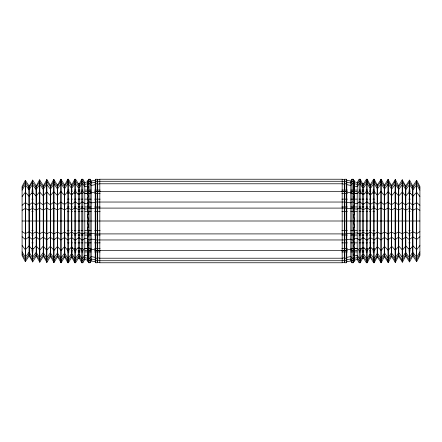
<?xml version="1.0" encoding="UTF-8"?>
<svg xmlns="http://www.w3.org/2000/svg" width="442" height="442" viewBox="0 0 442 442"><rect width="100%" height="100%" fill="white"/><g stroke="black" fill="none" stroke-linecap="round" stroke-linejoin="round"><path stroke-width="0.66" d="M419.9 196.524L416.668 192.264L412.944 196.204L409.298 192.104L405.574 196.044L402.469 191.955L398.745 195.889L395.098 191.789L391.64 195.734L388.269 191.64L384.54 195.579L380.899 191.474L377.44 195.419L374.175 191.463L373.672 191.463L370.341 195.265L367.197 191.463L366.435 191.463L363.595 194.701L362.55 194.541L360.213 191.463L359.197 191.463L357.208 193.734L354.661 193.353L353.23 191.463L351.959 191.463L350.815 192.767L346.777 192.16L346.252 191.463L344.721 191.463L344.423 191.806L342.18 191.463L99.82 191.463L97.577 191.806L97.279 191.463L95.748 191.463L95.223 192.16L91.185 192.767L90.041 191.463L88.77 191.463L87.339 189.369L88.129 186.264M353.871 255.736L354.661 252.631L353.23 250.537L351.959 250.537L350.815 249.233L346.777 249.84L346.252 250.537L344.721 250.537L344.423 250.194L342.18 250.537L99.82 250.537L97.577 250.194L97.279 250.537L95.748 250.537L95.223 249.84L91.185 249.233L90.041 250.537L88.77 250.537L87.339 248.647L84.792 248.266L82.803 250.537L81.787 250.537L79.45 247.459L78.405 247.299L75.565 250.537L74.803 250.537L71.659 246.735L68.328 250.537L67.825 250.537L64.56 246.581L61.101 250.526L57.46 246.421L54.001 250.365L50.36 246.266L46.631 250.205L43.255 246.111L39.802 250.056L36.156 245.951L32.432 249.89L29.056 245.796L25.332 249.736L22.1 245.476M84.792 182.441L84.792 259.559L82.803 262.769L81.787 262.769L79.45 258.415L79.45 183.585L81.787 179.231L82.803 179.231L84.792 182.441L87.339 181.9L88.77 179.231L90.041 179.231L91.185 181.076L91.185 260.924L90.041 262.769L88.77 262.769L87.339 260.1L87.339 181.9L88.77 179.745L87.339 183.811L84.792 184.331L82.803 181.275L81.787 181.275L79.45 185.413L78.405 185.629L75.565 181.275L74.803 181.275L71.93 186.375L68.328 181.275L67.825 181.275L64.56 186.596L60.83 181.297L57.46 186.806L53.731 181.507L50.631 187.01L46.902 181.712L43.255 187.226L39.531 181.933L36.156 187.441L32.432 182.143L29.056 187.651L25.332 182.353L22.1 188.082M357.208 259.559L357.208 182.441L359.197 179.231L360.213 179.231L362.55 183.585L362.55 258.415L360.213 262.769L359.197 262.769L357.208 259.559L354.661 260.1L353.23 262.769L351.959 262.769L350.815 260.924L350.815 181.076L351.959 179.231L353.23 179.231L354.661 181.9L354.661 260.1L353.23 262.255L354.661 258.189L357.208 257.669L359.197 260.725L360.213 260.725L362.55 256.587L363.595 256.371L366.435 260.725L367.197 260.725L370.07 255.625L373.672 260.725L374.175 260.725L377.44 255.404L380.899 260.708L384.269 255.2L387.999 260.498L391.369 254.99L395.369 260.277L398.474 254.78L402.198 260.078L405.844 254.559L409.298 259.863L412.944 254.349L416.668 259.647L419.9 253.918M419.9 188.082L416.668 182.353L412.944 187.651L409.298 182.137L405.844 187.441L402.469 181.933L398.474 187.22L395.098 181.712L391.64 187.016L387.999 181.502L384.54 186.806L380.899 181.292L377.44 186.596L374.175 181.275L373.672 181.275L370.341 186.386L367.197 181.275L366.435 181.275L363.595 185.629L362.55 185.413L360.213 181.275L359.197 181.275L357.208 184.331L354.661 183.811L353.23 181.275L351.959 181.275L350.815 183.032L346.777 182.209L346.252 181.275L344.721 181.275L344.423 181.734L342.18 181.275L99.82 181.275L97.577 181.734L97.279 181.275L95.748 181.275L95.223 182.209L91.185 183.032L90.041 181.275L88.77 181.275L87.339 182.38L88.77 179.231L88.77 262.769L87.339 259.62L88.29 260.355M22.1 253.918L25.332 259.647L29.056 254.349L32.432 259.857L36.156 254.559L39.802 260.078L43.255 254.774L46.631 260.277L50.36 254.984L54.001 260.498L57.46 255.194L61.101 260.708L64.56 255.404L67.825 260.725L68.328 260.725L71.659 255.614L74.803 260.725L75.565 260.725L78.405 256.371L79.45 256.587L81.787 260.725L82.803 260.725L84.792 257.669L87.339 258.189L88.77 260.725L90.041 260.725L91.185 258.968L95.223 259.791L95.748 260.725L97.279 260.725L97.577 260.266L99.82 260.725L342.18 260.725L344.423 260.266L344.721 260.725L346.252 260.725L346.777 259.791L350.815 258.968L351.959 260.725L353.23 260.725L354.661 259.62L353.23 262.769L353.23 179.231L354.661 182.38L353.711 181.645M25.332 180.364L22.1 186.386L22.1 255.614L25.332 261.636L29.056 256.067L29.056 185.933L25.332 180.364L25.332 261.636M29.327 185.927L32.702 180.137L36.156 185.712L36.156 256.288L32.702 261.863L29.327 256.073L29.056 185.933M36.426 185.701L39.531 179.922L43.255 185.491L43.255 256.509L39.802 262.089L36.426 256.299L36.156 185.712M43.526 185.48L46.902 179.69L50.36 185.27L50.36 256.73L46.902 262.31L43.526 256.52L43.255 185.491M50.631 185.259L53.731 179.48L57.46 185.049L57.46 256.951L54.001 262.531L50.631 256.741L50.36 185.27M57.731 185.038L60.83 179.253L64.56 184.822L64.56 257.178L61.101 262.752L57.731 256.962L57.46 185.049M64.83 184.817L67.825 179.231L68.328 179.231L71.659 184.601L71.659 257.399L68.328 262.769L67.825 262.769L64.83 257.183L64.56 184.822M71.93 184.596L74.803 179.231L75.565 179.231L78.405 183.806L78.405 258.194L75.565 262.769L74.803 262.769L71.93 257.404L71.659 184.601M95.223 180.214L95.748 179.231L97.279 179.231L97.577 179.712L97.577 262.288L97.279 262.769L95.748 262.769L95.223 261.786L95.223 180.214L91.185 181.076M346.252 262.769L346.777 261.786L346.777 180.214L346.252 179.231L344.721 179.231L344.423 179.712L344.423 262.288L344.721 262.769L346.252 262.769L346.252 179.231M367.197 262.769L370.07 257.404L370.07 184.596L367.197 179.231L366.435 179.231L363.595 183.806L363.595 258.194L366.435 262.769L367.197 262.769L367.197 179.231M374.175 262.769L377.17 257.183L377.17 184.817L374.175 179.231L373.672 179.231L370.341 184.601L370.341 257.399L373.672 262.769L374.175 262.769L374.175 179.231M381.17 262.747L384.269 256.962L384.269 185.038L381.17 179.253L377.44 184.822L377.44 257.178L381.17 262.747L381.17 179.253M388.269 262.52L391.369 256.741L391.369 185.259L387.999 179.469L384.54 185.049L384.54 256.951L388.269 262.52L388.269 179.48M395.369 262.299L398.474 256.52L398.474 185.48L395.369 179.701L391.64 185.27L391.64 256.73L395.369 262.299L395.369 179.701M402.469 262.078L405.574 256.299L405.574 185.701L402.198 179.911L398.745 185.491L398.745 256.509L402.469 262.078L402.469 179.922M409.568 261.857L412.673 256.073L412.673 185.927L409.568 180.143L405.844 185.712L405.844 256.288L409.568 261.857L409.568 180.143M416.668 261.636L419.9 255.614L419.9 186.386L416.668 180.364L412.944 185.933L412.944 256.067L416.668 261.636L416.668 180.364M87.339 182.38L88.77 179.745M353.23 262.255L354.661 259.62M22.1 190.159L25.332 184.795L29.056 189.756L32.432 184.596L36.156 189.557L39.802 184.391L43.255 189.358L46.631 184.198L50.36 189.165L54.001 183.994L57.46 188.966L61.101 183.8L64.56 188.767L67.825 183.784L68.328 183.784L71.659 188.568L74.803 183.784L75.565 183.784L78.405 187.861L79.45 187.662L81.787 183.784L82.803 183.784L84.792 186.646L87.339 186.159L88.77 187.209L87.339 189.369M419.9 251.841L416.668 257.205L412.673 252.249L409.298 257.41L405.574 252.448L402.469 257.603L398.745 252.642L395.098 257.808L391.369 252.846L387.999 258.006L384.54 253.034L380.899 258.2L377.44 253.233L374.175 258.216L373.672 258.216L370.341 253.432L367.197 258.216L366.435 258.216L363.595 254.139L362.55 254.338L360.213 258.216L359.197 258.216L357.208 255.354L354.661 255.841L353.23 254.791L354.661 252.631M353.711 258.205L354.661 258.189L353.23 260.725L354.661 255.841L353.23 258.216L351.959 258.216L350.815 256.57L346.777 257.343L346.252 258.216L344.721 258.216L344.423 257.791L342.18 258.216L99.82 258.216L97.577 257.791L97.279 258.216L95.748 258.216L95.223 257.343L91.185 256.57L90.041 258.216L88.77 258.216L87.339 252.631L88.052 251.586M353.948 190.414L354.661 189.369L353.23 183.784L351.959 183.784L350.815 185.43L346.777 184.657L346.252 183.784L344.721 183.784L344.423 184.209L342.18 183.784L99.82 183.784L97.577 184.209L97.279 183.784L95.748 183.784L95.223 184.657L91.185 185.43L90.041 183.784L88.77 183.784L87.339 186.159L88.77 181.275L87.339 183.811L88.29 183.795M22.1 196.524L25.332 192.264L29.056 196.204L32.432 192.11L36.156 196.049L39.531 191.955L43.255 195.889L46.631 191.795L50.36 195.734L53.731 191.64L57.46 195.579L60.83 191.48L64.56 195.419L67.825 191.463L68.328 191.463L71.659 195.265L74.803 191.463L75.565 191.463L78.405 194.701L79.45 194.541L81.787 191.463L82.803 191.463L84.792 193.734L87.339 193.353L88.77 191.463M353.23 250.537L354.661 248.647L357.208 248.266L359.197 250.537L360.213 250.537L362.55 247.459L363.595 247.299L366.435 250.537L367.197 250.537L370.341 246.735L373.672 250.537L374.175 250.537L377.44 246.581L381.17 250.52L384.54 246.421L388.269 250.36L391.64 246.266L395.369 250.205L398.745 246.111L402.469 250.045L405.844 245.951L409.568 249.89L412.944 245.796L416.668 249.736L419.9 245.476M22.1 205.287L25.332 202.552L29.056 205.082L32.432 202.453L36.156 204.977L39.531 202.353L43.255 204.878L46.631 202.248L50.36 204.779L53.731 202.149L57.46 204.679L60.83 202.049L64.56 204.574L67.825 202.038L71.659 204.475L74.803 202.038L75.565 202.038L78.405 204.116L79.45 204.016L81.787 202.038L82.803 202.038L84.792 203.497L87.339 203.248L88.77 202.038L90.041 202.038L91.185 202.872L95.223 202.486L95.748 202.038L344.721 202.038L350.815 202.872L351.959 202.038L353.23 202.038L354.661 203.248L357.208 203.497L359.197 202.038L360.213 202.038L362.55 204.016L363.595 204.116L366.435 202.038L367.197 202.038L370.341 204.475L374.175 202.038L377.44 204.574L380.899 202.044L384.269 204.674L387.999 202.143L391.369 204.773L395.369 202.248L398.474 204.873L402.198 202.348L405.574 204.977L409.568 202.453L412.673 205.077L416.668 202.552L419.9 205.287M419.9 236.713L416.668 239.448L412.944 236.918L409.298 239.553L405.844 237.023L402.198 239.652L398.474 237.127L395.098 239.752L391.64 237.221L387.999 239.857L384.54 237.321L380.899 239.956L377.44 237.426L374.175 239.962L370.341 237.525L367.197 239.962L366.435 239.962L363.595 237.884L362.55 237.984L360.213 239.962L359.197 239.962L357.208 238.503L354.661 238.752L353.23 239.962L351.959 239.962L350.815 239.128L344.721 239.962L95.748 239.962L95.223 239.514L91.185 239.128L90.041 239.962L88.77 239.962L87.339 238.752L84.792 238.503L82.803 239.962L81.787 239.962L79.45 237.984L78.405 237.884L75.565 239.962L74.803 239.962L71.659 237.525L67.825 239.962L64.56 237.426L60.83 239.951L57.46 237.321L53.731 239.851L50.36 237.221L46.631 239.752L43.255 237.122L39.531 239.647L36.156 237.023L32.432 239.547L29.056 236.918L25.332 239.448L22.1 236.713M88.29 255.139L87.339 255.841L84.792 255.354L82.803 258.216L81.787 258.216L79.45 254.338L78.405 254.139L75.565 258.216L74.803 258.216L71.659 253.432L68.328 258.216L67.825 258.216L64.56 253.233L60.83 258.194L57.46 253.034L53.731 257.995L50.36 252.835L46.631 257.802L43.255 252.642L39.531 257.603L36.156 252.443L32.432 257.404L29.056 252.244L25.332 257.205L22.1 251.841M353.711 186.861L354.661 186.159L357.208 186.646L359.197 183.784L360.213 183.784L362.55 187.662L363.595 187.861L366.435 183.784L367.197 183.784L370.341 188.568L373.672 183.784L374.175 183.784L377.44 188.767L381.17 183.806L384.54 188.966L388.269 184.005L391.64 189.165L395.369 184.198L398.745 189.358L402.469 184.397L405.844 189.557L409.568 184.596L412.944 189.756L416.668 184.795L419.9 190.159M22.1 210.304L25.332 208.442L29.056 210.165L32.432 208.375L36.156 210.094L39.531 208.304L43.255 210.027L46.631 208.237L50.36 209.956L53.731 208.171L57.46 209.889L60.83 208.099L64.56 209.823L67.825 208.094L71.659 209.751L74.803 208.094L75.565 208.094L78.405 209.508L79.45 209.436L81.787 208.094L82.803 208.094L84.792 209.083L87.339 208.917L88.77 208.094L90.041 208.094L91.185 208.663L95.748 208.094L344.721 208.094L350.815 208.663L351.959 208.094L353.23 208.094L354.661 208.917L357.208 209.083L359.197 208.094L360.213 208.094L362.55 209.436L363.595 209.508L366.435 208.094L367.197 208.094L370.341 209.751L374.175 208.094L377.44 209.823L380.899 208.099L384.54 209.889L387.999 208.165L391.64 209.956L395.098 208.237L398.474 210.022L402.469 208.304L405.574 210.094L409.568 208.375L412.944 210.165L416.668 208.442L419.9 210.304M419.9 231.696L416.668 233.558L412.944 231.835L409.298 233.63L405.844 231.906L402.198 233.696L398.474 231.978L395.098 233.763L391.369 232.044L388.269 233.829L384.54 232.111L380.899 233.901L377.44 232.177L374.175 233.906L370.341 232.249L367.197 233.906L366.435 233.906L363.595 232.492L362.55 232.564L360.213 233.906L359.197 233.906L357.208 232.917L354.661 233.083L353.23 233.906L351.959 233.906L350.815 233.337L344.721 233.906L95.748 233.906L91.185 233.337L90.041 233.906L88.77 233.906L87.339 233.083L84.792 232.917L82.803 233.906L81.787 233.906L79.45 232.564L78.405 232.492L75.565 233.906L74.803 233.906L71.659 232.249L67.825 233.906L64.56 232.177L60.83 233.901L57.46 232.111L53.731 233.829L50.36 232.044L46.631 233.763L43.255 231.973L39.531 233.696L36.156 231.906L32.432 233.625L29.056 231.835L25.332 233.558L22.1 231.696M78.405 183.806L79.45 183.585M97.577 179.712L99.82 179.231L342.18 179.231L344.423 179.712M97.577 262.288L99.82 262.769L342.18 262.769L344.423 262.288M346.777 261.786L350.815 260.924M362.55 258.415L363.595 258.194M31.769 190.071L33.15 190.071M67.681 190.071L69.062 190.071M71.134 190.071L72.516 190.071M74.588 190.071L75.969 190.071M78.041 190.071L80.112 190.071M81.494 190.071L82.875 190.071M84.947 190.071L91.162 190.071M94.616 190.071L100.141 190.071M341.859 190.071L347.384 190.071M350.837 190.071L357.053 190.071M359.125 190.071L360.506 190.071M361.887 190.071L363.959 190.071M366.031 190.071L367.412 190.071M369.484 190.071L370.866 190.071M372.938 190.071L374.319 190.071M408.85 190.071L410.231 190.071M31.769 191.585L33.15 191.585M67.681 191.585L69.062 191.585M71.134 191.585L72.516 191.585M74.588 191.585L75.969 191.585M78.041 191.585L80.112 191.585M81.494 191.585L82.875 191.585M84.947 191.585L91.162 191.585M94.616 191.585L100.141 191.585M341.859 191.585L347.384 191.585M350.837 191.585L357.053 191.585M359.125 191.585L360.506 191.585M361.887 191.585L363.959 191.585M366.031 191.585L367.412 191.585M369.484 191.585L370.866 191.585M372.938 191.585L374.319 191.585M408.85 191.585L410.231 191.585M31.769 193.441L33.15 193.441M67.681 193.441L69.062 193.441M71.134 193.441L72.516 193.441M74.588 193.441L75.969 193.441M78.041 193.441L80.112 193.441M81.494 193.441L82.875 193.441M84.947 193.441L91.162 193.441M94.616 193.441L100.141 193.441M341.859 193.441L347.384 193.441M350.837 193.441L357.053 193.441M359.125 193.441L360.506 193.441M361.887 193.441L363.959 193.441M366.031 193.441L367.412 193.441M369.484 193.441L370.866 193.441M372.938 193.441L374.319 193.441M408.85 193.441L410.231 193.441M31.769 199.132L33.15 199.132M67.681 199.132L69.062 199.132M71.134 199.132L72.516 199.132M74.588 199.132L75.969 199.132M78.041 199.132L80.112 199.132M81.494 199.132L82.875 199.132M84.947 199.132L91.162 199.132M94.616 199.132L100.141 199.132M341.859 199.132L347.384 199.132M350.837 199.132L357.053 199.132M359.125 199.132L360.506 199.132M361.887 199.132L363.959 199.132M366.031 199.132L367.412 199.132M369.484 199.132L370.866 199.132M372.938 199.132L374.319 199.132M408.85 199.132L410.231 199.132M31.769 206.961L33.15 206.961M67.681 206.961L69.062 206.961M71.134 206.961L72.516 206.961M74.588 206.961L75.969 206.961M78.041 206.961L80.112 206.961M81.494 206.961L82.875 206.961M84.947 206.961L91.162 206.961M94.616 206.961L100.141 206.961M341.859 206.961L347.384 206.961M350.837 206.961L357.053 206.961M359.125 206.961L360.506 206.961M361.887 206.961L363.959 206.961M366.031 206.961L367.412 206.961M369.484 206.961L370.866 206.961M372.938 206.961L374.319 206.961M408.85 206.961L410.231 206.961M31.769 211.442L33.15 211.442M67.681 211.442L69.062 211.442M71.134 211.442L72.516 211.442M74.588 211.442L75.969 211.442M78.041 211.442L80.112 211.442M81.494 211.442L82.875 211.442M84.947 211.442L91.162 211.442M94.616 211.442L100.141 211.442M341.859 211.442L347.384 211.442M350.837 211.442L357.053 211.442M359.125 211.442L360.506 211.442M361.887 211.442L363.959 211.442M366.031 211.442L367.412 211.442M369.484 211.442L370.866 211.442M372.938 211.442L374.319 211.442M408.85 211.442L410.231 211.442M22.1 221L419.9 221M31.769 230.558L33.15 230.558M67.681 230.558L69.062 230.558M71.134 230.558L72.516 230.558M74.588 230.558L75.969 230.558M78.041 230.558L80.112 230.558M81.494 230.558L82.875 230.558M84.947 230.558L91.162 230.558M94.616 230.558L100.141 230.558M341.859 230.558L347.384 230.558M350.837 230.558L357.053 230.558M359.125 230.558L360.506 230.558M361.887 230.558L363.959 230.558M366.031 230.558L367.412 230.558M369.484 230.558L370.866 230.558M372.938 230.558L374.319 230.558M408.85 230.558L410.231 230.558M31.769 235.039L33.15 235.039M67.681 235.039L69.062 235.039M71.134 235.039L72.516 235.039M74.588 235.039L75.969 235.039M78.041 235.039L80.112 235.039M81.494 235.039L82.875 235.039M84.947 235.039L91.162 235.039M94.616 235.039L100.141 235.039M341.859 235.039L347.384 235.039M350.837 235.039L357.053 235.039M359.125 235.039L360.506 235.039M361.887 235.039L363.959 235.039M366.031 235.039L367.412 235.039M369.484 235.039L370.866 235.039M372.938 235.039L374.319 235.039M408.85 235.039L410.231 235.039M31.769 242.868L33.15 242.868M67.681 242.868L69.062 242.868M71.134 242.868L72.516 242.868M74.588 242.868L75.969 242.868M78.041 242.868L80.112 242.868M81.494 242.868L82.875 242.868M84.947 242.868L91.162 242.868M94.616 242.868L100.141 242.868M341.859 242.868L347.384 242.868M350.837 242.868L357.053 242.868M359.125 242.868L360.506 242.868M361.887 242.868L363.959 242.868M366.031 242.868L367.412 242.868M369.484 242.868L370.866 242.868M372.938 242.868L374.319 242.868M408.85 242.868L410.231 242.868M31.769 248.559L33.15 248.559M67.681 248.559L69.062 248.559M71.134 248.559L72.516 248.559M74.588 248.559L75.969 248.559M78.041 248.559L80.112 248.559M81.494 248.559L82.875 248.559M84.947 248.559L91.162 248.559M94.616 248.559L100.141 248.559M341.859 248.559L347.384 248.559M350.837 248.559L357.053 248.559M359.125 248.559L360.506 248.559M361.887 248.559L363.959 248.559M366.031 248.559L367.412 248.559M369.484 248.559L370.866 248.559M372.938 248.559L374.319 248.559M408.85 248.559L410.231 248.559M31.769 250.415L33.15 250.415M67.681 250.415L69.062 250.415M71.134 250.415L72.516 250.415M74.588 250.415L75.969 250.415M78.041 250.415L80.112 250.415M81.494 250.415L82.875 250.415M84.947 250.415L91.162 250.415M94.616 250.415L100.141 250.415M341.859 250.415L347.384 250.415M350.837 250.415L357.053 250.415M359.125 250.415L360.506 250.415M361.887 250.415L363.959 250.415M366.031 250.415L367.412 250.415M369.484 250.415L370.866 250.415M372.938 250.415L374.319 250.415M408.85 250.415L410.231 250.415M31.769 251.929L33.15 251.929M67.681 251.929L69.062 251.929M71.134 251.929L72.516 251.929M74.588 251.929L75.969 251.929M78.041 251.929L80.112 251.929M81.494 251.929L82.875 251.929M84.947 251.929L91.162 251.929M94.616 251.929L100.141 251.929M341.859 251.929L347.384 251.929M350.837 251.929L357.053 251.929M359.125 251.929L360.506 251.929M361.887 251.929L363.959 251.929M366.031 251.929L367.412 251.929M369.484 251.929L370.866 251.929M372.938 251.929L374.319 251.929M408.85 251.929L410.231 251.929M346.777 180.214L350.815 181.076M357.208 182.441L354.661 181.9L353.23 179.745L354.661 183.811L353.23 183.784L354.661 186.159L353.948 183.717M362.55 183.585L363.595 183.806M78.405 258.194L79.45 258.415M84.792 259.559L87.339 260.1L88.77 262.255L87.339 258.189L88.77 258.216L87.339 255.841L88.052 258.283M91.185 260.924L95.223 261.786M354.661 189.369L353.23 187.209L354.661 193.353M87.339 252.631L88.77 254.791L87.339 248.647M353.23 179.745L354.661 182.38M87.339 259.62L88.77 262.255M354.661 248.647L353.23 245.553L354.661 243.984L353.23 239.962L354.661 233.083L353.23 227.536L354.661 227.116L353.23 221M87.339 193.353L88.77 196.447L87.339 198.016L88.77 202.038L87.339 208.917L88.77 214.464L87.339 214.884L88.77 221M354.661 221L353.23 214.464L354.661 214.884L353.23 208.094L354.661 203.248L353.23 196.447L354.661 198.016L353.23 191.463M87.339 221L88.77 227.536L87.339 227.116L88.77 233.906L87.339 238.752L88.77 245.553L87.339 243.984L88.77 250.537M416.397 180.358L416.397 261.642M409.298 180.137L409.298 261.863M402.198 179.911L402.198 262.089M395.098 179.69L395.098 262.31M387.999 179.469L387.999 262.531M380.899 179.248L380.899 262.752M373.672 179.231L373.672 262.769M366.435 179.231L366.435 262.769M360.213 179.231L360.213 262.769M359.197 179.231L359.197 262.769M351.959 179.231L351.959 262.769M344.721 179.231L344.721 262.769M342.18 179.231L342.18 262.769M99.82 179.231L99.82 262.769M97.279 179.231L97.279 262.769M95.748 179.231L95.748 262.769M90.041 179.231L90.041 262.769M82.803 179.231L82.803 262.769M81.787 179.231L81.787 262.769M75.565 179.231L75.565 262.769M74.803 179.231L74.803 262.769M68.328 179.231L68.328 262.769M67.825 179.231L67.825 262.769M61.101 179.248L61.101 262.752M60.83 179.253L60.83 262.747M54.001 179.469L54.001 262.531M53.731 179.48L53.731 262.52M46.902 179.69L46.902 262.31M46.631 179.701L46.631 262.299M39.802 179.911L39.802 262.089M39.531 179.922L39.531 262.078M32.702 180.137L32.702 261.863M32.432 180.143L32.432 261.857M25.603 180.358L25.603 261.642"/></g></svg>
